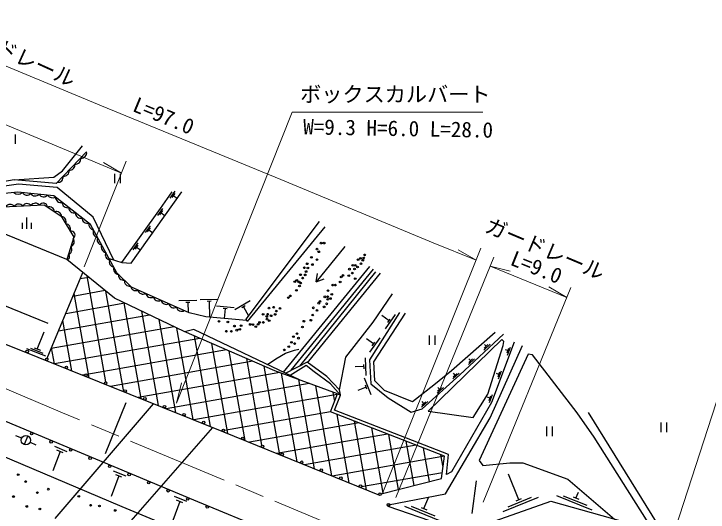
# Model space of a CAD drawing. Units: millimetres at full size, sheet at 1:1000; details may follow other scales. Extents: x 40000 to 680000, y 20000 to 380000.
# Drawn here: x 473813 to 555876, y 259168 to 318097 of the extents above; entities that cross this region are included whole.
import ezdxf
from ezdxf.enums import TextEntityAlignment as Align

# ---------------------------------------------------------------- set-up
doc = ezdxf.new("R2010")
doc.units = ezdxf.units.MM
doc.header["$LTSCALE"] = 1000
doc.linetypes.add('CHAIN', pattern=[18.5, 12, -1.5, 3.5, -1.5])
for name, color, linetype, lineweight in [('M-BGD', 7, 'Continuous', 25), ('M-BMK', 2, 'CHAIN', 13), ('M-STR-HTXT', 7, 'Continuous', 13)]:
    doc.layers.add(name, color=color, linetype=linetype, lineweight=lineweight)
doc.styles.add('ＭＳ ゴシック', font='')
doc.styles.get('ＭＳ ゴシック').set_extended_font_data('MS Gothic')

msp = doc.modelspace()

# ---------------------------------------------------------------- linework, layer by layer
at = {"layer": 'M-BGD'}
for p, q in [((473984, 303831), (473984, 302713)), ((485711, 299174), (485711, 298056)), ((486378, 299174), (486378, 298056)), ((492823, 297115), (492244, 296299)), ((487666, 288596), (493651, 297047)), ((492830, 296865), (492482, 296375)), ((492656, 296620), (493117, 296293)), ((491376, 295076), (490796, 294262)), ((491382, 294826), (491034, 294337)), ((475351, 292671), (475351, 294000)), ((491208, 294582), (491672, 294251)), ((474817, 292671), (474817, 293368)), ((475884, 292671), (475884, 293368)), ((489925, 293040), (489344, 292226)), ((489931, 292790), (489582, 292302)), ((489757, 292546), (490227, 292211)), ((488473, 291005), (487892, 290191)), ((488479, 290755), (488131, 290267)), ((488305, 290511), (488782, 290171)), ((505688, 275713), (515895, 288210)), ((477752, 277369), (481968, 287509)), ((506583, 275950), (516304, 287908)), ((516558, 287582), (507569, 276444)), ((482683, 286926), (481650, 286744)), ((484683, 274580), (482476, 287095)), ((509527, 286406), (510471, 286768)), ((484605, 285361), (480796, 284689)), ((482695, 275059), (480937, 285029)), ((486793, 273411), (484700, 285284)), ((495428, 284200), (493328, 284153)), ((494628, 283972), (494138, 283961)), ((494383, 283967), (494409, 282799)), ((497951, 284318), (495851, 284293)), ((497148, 284099), (496658, 284093)), ((496903, 284096), (496925, 282223)), ((501761, 284160), (499941, 283112)), ((486945, 283870), (479941, 282635)), ((488842, 272587), (486844, 283918)), ((499856, 283346), (497765, 283540)), ((499035, 283211), (498547, 283256)), ((498791, 283234), (498683, 282074)), ((501168, 283576), (500743, 283332)), ((500956, 283454), (501562, 282401)), ((489859, 282480), (479087, 280580)), ((490892, 271763), (488923, 282926)), ((518162, 281808), (517306, 282416)), ((517724, 280830), (518941, 282541)), ((480646, 275883), (479600, 281813)), ((492941, 270939), (491002, 281934)), ((518020, 281608), (518304, 282007)), ((492773, 281089), (478233, 278526)), ((494990, 270115), (493081, 280942)), ((476579, 278461), (477397, 280495)), ((497039, 269291), (495149, 280008)), ((522917, 280055), (522917, 278937)), ((523584, 280055), (523584, 278937)), ((495811, 279721), (478632, 276692)), ((499089, 268465), (497211, 279114)), ((516326, 279053), (515476, 279669)), ((515880, 278079), (517112, 279780)), ((516182, 278854), (516470, 279251)), ((529371, 278332), (530102, 279015)), ((475317, 278538), (477544, 277642)), ((475763, 278574), (477247, 277977)), ((476208, 278610), (476951, 278312)), ((478596, 276707), (478263, 278598)), ((498932, 278368), (482450, 275461)), ((501140, 267630), (499273, 278220)), ((529415, 278579), (529853, 278988)), ((529634, 278783), (529429, 279003)), ((532209, 278269), (531929, 278376)), ((532103, 277989), (532316, 278550)), ((532172, 277749), (532527, 278684)), ((515438, 275330), (515366, 277428)), ((502052, 277014), (485216, 274045)), ((503139, 267088), (501334, 277325)), ((515200, 276127), (515184, 276617)), ((527545, 276625), (528276, 277308)), ((527589, 276871), (528027, 277281)), ((527808, 277076), (527603, 277295)), ((505242, 265961), (503396, 276431)), ((515192, 276372), (514143, 276336)), ((531039, 275184), (531252, 275745)), ((531108, 274944), (531463, 275879)), ((482194, 275416), (481924, 275369)), ((505233, 275671), (488507, 272722)), ((507293, 265126), (505448, 275591)), ((516031, 273044), (515268, 275001)), ((525710, 274927), (526450, 275599)), ((525757, 275173), (526201, 275576)), ((525979, 275374), (525778, 275597)), ((531146, 275464), (530865, 275571)), ((484744, 274235), (484732, 274304)), ((508722, 274382), (491799, 271398)), ((509344, 264292), (507485, 274839)), ((515543, 273718), (515365, 274174)), ((511395, 263457), (509521, 274087)), ((511741, 272296), (511558, 273334)), ((515454, 273946), (514475, 273565)), ((523859, 273247), (524599, 273919)), ((523906, 273492), (524350, 273896)), ((524128, 273694), (523927, 273916)), ((512044, 273064), (495091, 270075)), ((512076, 273143), (512418, 273017)), ((530082, 272659), (529801, 272766)), ((529975, 272379), (530188, 272940)), ((530045, 272139), (530399, 273074)), ((478691, 258428), (490324, 271991)), ((484640, 266107), (487087, 272118)), ((522008, 271567), (522748, 272239)), ((522055, 271812), (522499, 272215)), ((522277, 272014), (522076, 272236)), ((511239, 271018), (498720, 268811)), ((513447, 262622), (512020, 270715)), ((485567, 255736), (497315, 269180)), ((514612, 269709), (501648, 267423)), ((515498, 261788), (514063, 269922)), ((536790, 269283), (536790, 268165)), ((537457, 269283), (537457, 268165)), ((550278, 269758), (550278, 268640)), ((550945, 269758), (550945, 268640)), ((498442, 268762), (498382, 268751)), ((517985, 268400), (504913, 266095)), ((517471, 261393), (516107, 269129)), ((474734, 267900), (474051, 268209)), ((475462, 268175), (475009, 267172)), ((519294, 261853), (518151, 268335)), ((521117, 262313), (520195, 267542)), ((475737, 267447), (476420, 267138)), ((480120, 266317), (478643, 266934)), ((503191, 266795), (503190, 266803)), ((521358, 267091), (508177, 264766)), ((522940, 262772), (522239, 266749)), ((479273, 266346), (478433, 264049)), ((479642, 266192), (478904, 266500)), ((524545, 264466), (524282, 265956)), ((524723, 265780), (511442, 263438)), ((486224, 263441), (485321, 260998)), ((487071, 263411), (485595, 264029)), ((486593, 263286), (485855, 263595)), ((524459, 263829), (514895, 262143)), ((533505, 260633), (532261, 263666)), ((528003, 258987), (528479, 262861)), ((514708, 262110), (514706, 262110)), ((494262, 260406), (492786, 261023)), ((522284, 259587), (522849, 260976)), ((537946, 261118), (542114, 259422)), ((538754, 261113), (541532, 259982)), ((540256, 260825), (540539, 261520)), ((493416, 260435), (492612, 258160)), ((493785, 260280), (493046, 260589)), ((531652, 259224), (535815, 260933)), ((532232, 259786), (535007, 260925)), ((533182, 260500), (533829, 260766)), ((539932, 260957), (540580, 260693)), ((518035, 259881), (524214, 257758)), ((519973, 259879), (524141, 258183)), ((520781, 259874), (523560, 258744)), ((521959, 259719), (522608, 259455))]:
    msp.add_line(p, q, dxfattribs=at)
for points in [[(413043, 309408), (423321, 302415), (427488, 302158), (455239, 290719), (477844, 281521)], [(473849, 298474), (478521, 298770), (479572, 299514), (481922, 302488)], [(482416, 301770), (478816, 298047), (473849, 298474), (469118, 297634), (457199, 297840), (453139, 298948), (449453, 298999), (444843, 300774)], [(501321, 281850), (496512, 282258), (494543, 282740), (487722, 285772), (485993, 287479), (482866, 293175), (478545, 296573), (474262, 297023), (468233, 296415), (462583, 296708), (457179, 297264), (454106, 297380), (452538, 298193), (448764, 298213), (444843, 300774)], [(425580, 298137), (437306, 293366), (449418, 288364), (465552, 281952), (498576, 268673), (517041, 261160)], [(485637, 288971), (483176, 294065), (478941, 297548), (474344, 297947), (468783, 297151), (457179, 297264)], [(486568, 288679), (491135, 295081), (492521, 297035)], [(468363, 295088), (477374, 295496), (479421, 294163), (480882, 291704), (480084, 289043)], [(517243, 261336), (524364, 263131), (524724, 265784), (511236, 271019), (512076, 273143), (504661, 275882), (493925, 280539), (485718, 284455), (480084, 289043), (468420, 293828)], [(510558, 292894), (501382, 281702), (501259, 281998), (509942, 293550)], [(512918, 290596), (509527, 286406), (509685, 287404)], [(485078, 289146), (486568, 288679), (487666, 288596)], [(505903, 275610), (508691, 277006), (517168, 287446)], [(512287, 273614), (513054, 277486), (516275, 281625), (518559, 284979)], [(519384, 282793), (515869, 277198), (515998, 274344), (518054, 272694), (520763, 270986), (522092, 271373), (526528, 275400), (531699, 280235)], [(530700, 280415), (525536, 275887), (523440, 274174), (520951, 272200), (517606, 273550), (516489, 274677), (516355, 276933), (520093, 282684)], [(515011, 248465), (513404, 250621), (512369, 252938), (503954, 256925), (495568, 260389), (460777, 274931), (445923, 280984)], [(507641, 274781), (495097, 280765), (494000, 280507)], [(532958, 279255), (530262, 272148), (525526, 263951), (524955, 263605), (525184, 265964), (511729, 271234), (512418, 273017)], [(503803, 276612), (504772, 277292), (505914, 277982), (506968, 278327), (507482, 278433)], [(518084, 260023), (524842, 261342), (530110, 270305), (533940, 278873)], [(524263, 257750), (530053, 257883), (537281, 260458), (549328, 257064), (542422, 268052), (540413, 270901), (535109, 277769), (534612, 277866), (528796, 265288), (529243, 264697), (532446, 265015), (533970, 265015), (539275, 263056), (544794, 258342)], [(507078, 248105), (506066, 249950), (501724, 253497), (486604, 259806), (469412, 267094), (450983, 275020), (446039, 277172), (442888, 277182), (445147, 271800)], [(512426, 273036), (512287, 273614), (510802, 275195), (508470, 276895)], [(512418, 273017), (511241, 274353), (509322, 275761), (508356, 276497), (506482, 275334)], [(556372, 255397), (550474, 256853), (541755, 270962)]]:
    msp.add_lwpolyline(points, dxfattribs=at)
msp.add_lwpolyline([(531484, 279569), (522792, 271105), (528107, 270341), (529826, 273121), (531634, 278874), (531713, 279339)], close=True, dxfattribs=at)
for centre, radius in [((510126, 290984), 100), ((510484, 290984), 100), ((509651, 290278), 100), ((509854, 289958), 100), ((515273, 289589), 100), ((508982, 289300), 100), ((509651, 289029), 100), ((514502, 289023), 100), ((514785, 289180), 100), ((515059, 288965), 100), ((515166, 289228), 100), ((508148, 288067), 100), ((508487, 288542), 100), ((508564, 288048), 100), ((509107, 288445), 100), ((513864, 288359), 100), ((514168, 288354), 100), ((514442, 288158), 100), ((514844, 288536), 100), ((507692, 287235), 100), ((508254, 287225), 100), ((508361, 287622), 100), ((512719, 287157), 100), ((513402, 287138), 100), ((513481, 287903), 100), ((513814, 287432), 100), ((514079, 287922), 100), ((507023, 286429), 100), ((507256, 286584), 100), ((507498, 286400), 100), ((507944, 286848), 100), ((512383, 286390), 100), ((512502, 286980), 100), ((514166, 286775), 100), ((507576, 285907), 100), ((507711, 286255), 100), ((511497, 286015), 100), ((511812, 286015), 100), ((506486, 284744), 100), ((507216, 285407), 100), ((510936, 285366), 100), ((511388, 284933), 100), ((506255, 284534), 100), ((509852, 283883), 100), ((509991, 284090), 100), ((510575, 284630), 100), ((510897, 284640), 100), ((510911, 284339), 100), ((511237, 284432), 100), ((503964, 283301), 100), ((504527, 283405), 100), ((505271, 283253), 100), ((509216, 283329), 100), ((509650, 283019), 100), ((510480, 283446), 100), ((510781, 283804), 100), ((503277, 282554), 100), ((503706, 282316), 100), ((503811, 282573), 100), ((504221, 282392), 100), ((504699, 282548), 100), ((504833, 282938), 100), ((509133, 282482), 100), ((498064, 281733), 100), ((499110, 281657), 100), ((502857, 281601), 100), ((503305, 281601), 100), ((503735, 282001), 100), ((503992, 281811), 100), ((508091, 281747), 100), ((508924, 281867), 100), ((498930, 280563), 100), ((499880, 281173), 100), ((500165, 280689), 100), ((500516, 280793), 100), ((500668, 281220), 100), ((501750, 281363), 100), ((502074, 281353), 100), ((502408, 281106), 100), ((502685, 281372), 100), ((507921, 281059), 100), ((499521, 280552), 100), ((506864, 279912), 100), ((507272, 280280), 100), ((507452, 279743), 100), ((506618, 279257), 100), ((506998, 279102), 100), ((475377, 278163), 150), ((505777, 278358), 100), ((506307, 278738), 100), ((477696, 277230), 150), ((480016, 276298), 150), ((482335, 275365), 150), ((484655, 274432), 150), ((486974, 273500), 150), ((489294, 272567), 150), ((491613, 271635), 150), ((493933, 270702), 150), ((496252, 269769), 150), ((475908, 268444), 150), ((498572, 268837), 150), ((475236, 267674), 550), ((478214, 267480), 150), ((500888, 267895), 150), ((503203, 266952), 150), ((480521, 266516), 150), ((505519, 266010), 150), ((482828, 265552), 150), ((507835, 265068), 150), ((485134, 264588), 150), ((510150, 264126), 150), ((474321, 263599), 100), ((487441, 263624), 150), ((475208, 262785), 100), ((489747, 262660), 150), ((512466, 263183), 150), ((477884, 261882), 100), ((492054, 261695), 150), ((514781, 262241), 150), ((473768, 261014), 100), ((476590, 261474), 100), ((481486, 261028), 100), ((517097, 261299), 150), ((494361, 260731), 150), ((518084, 260023), 150), ((475334, 259843), 100), ((476883, 259540), 100), ((482886, 259983), 100), ((483932, 259895), 100), ((485793, 259363), 100), ((496669, 259772), 150)]:
    msp.add_circle(centre, radius, dxfattribs=at)
for centre, radius, start, end in [((481800, 301670), 624, 262.75621, 9.16227), ((481105, 300952), 624, 262.75621, 9.16227), ((479714, 299514), 624, 262.75621, 9.16227), ((480409, 300233), 624, 262.75621, 9.16227), ((479019, 298795), 624, 262.75621, 9.16227), ((474317, 297478), 710, 224.79534, 313.80981), ((475344, 297286), 624, 210.79858, 317.20465), ((476339, 297181), 624, 210.79858, 317.20465), ((477333, 297077), 624, 210.79858, 317.20465), ((478394, 297076), 736, 215.08265, 297.62547), ((479360, 296408), 624, 178.61942, 285.02549), ((473375, 294941), 624, 39.39246, 145.79852), ((474374, 294986), 624, 39.39246, 145.79852), ((475373, 295031), 624, 39.39246, 145.79852), ((476372, 295077), 624, 39.39246, 145.79852), ((477285, 295238), 491, 359.59226, 151.39093), ((480146, 295790), 624, 178.61942, 285.02549), ((477991, 294648), 624, 3.72526, 110.13132), ((478829, 294102), 624, 3.72526, 110.13132), ((480932, 295172), 624, 178.61942, 285.02549), ((479374, 293511), 624, 337.5096, 83.91567), ((481718, 294554), 624, 178.61942, 285.02549), ((482504, 293936), 624, 178.61942, 285.02549), ((479885, 292651), 624, 337.5096, 83.91567), ((483365, 293217), 708, 170.5563, 258.60904), ((480557, 291936), 486, 304.44555, 101.32591), ((483793, 292264), 624, 155.55902, 261.96509), ((480330, 291163), 624, 290.10493, 36.51099), ((484275, 291387), 624, 155.55902, 261.96509), ((480043, 290206), 624, 290.10493, 36.51099), ((484756, 290510), 624, 155.55902, 261.96509), ((485237, 289634), 624, 155.55902, 261.96509), ((480071, 289361), 319, 272.47862, 54.13731), ((485718, 288757), 624, 155.55902, 261.96509), ((486208, 287921), 617, 159.28686, 266.41739), ((486788, 287220), 624, 172.15879, 278.56486), ((487499, 286518), 624, 172.15879, 278.56486), ((488200, 285993), 615, 188.65132, 295.95713), ((489078, 285579), 624, 192.8302, 299.23626), ((489992, 285172), 624, 192.8302, 299.23626), ((490905, 284766), 624, 192.8302, 299.23626), ((491819, 284360), 624, 192.8302, 299.23626), ((492733, 283954), 624, 192.8302, 299.23626), ((493647, 283548), 624, 192.8302, 299.23626)]:
    msp.add_arc(centre, radius, start, end, dxfattribs=at)
at = {"layer": 'M-BMK'}
msp.add_lwpolyline([(552198, 242709), (530539, 249995), (515741, 255839), (479562, 270919), (459157, 279549), (421058, 295216), (407022, 301490), (400852, 304021), (392742, 307192), (386153, 309398), (380419, 311114), (374825, 312595), (368279, 313859), (365741, 314336), (354282, 315989), (343855, 316537), (333156, 316434), (324443, 315735), (312547, 314097), (301791, 311707)], dxfattribs=at)
at = {"layer": 'M-STR-HTXT'}
for p, q in [((482137, 288197), (487099, 300688)), ((486532, 299261), (484421, 300514)), ((517349, 261300), (529013, 290402)), ((528441, 288975), (526312, 290197)), ((518978, 260908), (530533, 289310)), ((530110, 288271), (539176, 284561)), ((530110, 288271), (532490, 287666)), ((529269, 260351), (539650, 285718)), ((539176, 284561), (537056, 285798)), ((549090, 248305), (558845, 278380)), ((493039, 272074), (493618, 274460))]:
    msp.add_line(p, q, dxfattribs=at)
for points in [[(486532, 299261), (460473, 310152), (441936, 317837), (426709, 324093), (407645, 332098), (398799, 335658), (394655, 337268), (389633, 339073), (385414, 340373), (379519, 342109), (373543, 343516), (368099, 344474), (359470, 345825), (350970, 346621), (342081, 346834), (334407, 346663), (327942, 346235), (321678, 345481), (313276, 344092), (306861, 342697), (301537, 341252)], [(437871, 326401), (463496, 315796), (484182, 307208), (505387, 298524), (523384, 291002), (528441, 288975)], [(493039, 272074), (506693, 306489), (529241, 306489)]]:
    msp.add_lwpolyline(points, dxfattribs=at)

# ---------------------------------------------------------------- texts
at = {"layer": 'M-STR-HTXT', "style": 'ＭＳ ゴシック'}
for s, rotation, p in [('ガードレール', 335.624, (466691, 315065)), ('L=97.0', 337.529, (487511, 306127)), ('W=9.3 H=6.0 L=28.0', 358.968, (507986, 303300)), ('ガードレール', 337.08, (529132, 291879)), ('L=9.0', 338.099, (532157, 287939))]:
    msp.add_text(s, height=1833, rotation=rotation, dxfattribs=at).set_placement(p, align=Align.BOTTOM_LEFT)
msp.add_text('ボックスカルバート', height=1833, dxfattribs=at).set_placement((507651, 307128), align=Align.BOTTOM_LEFT)

doc.saveas('drawing.dxf')
